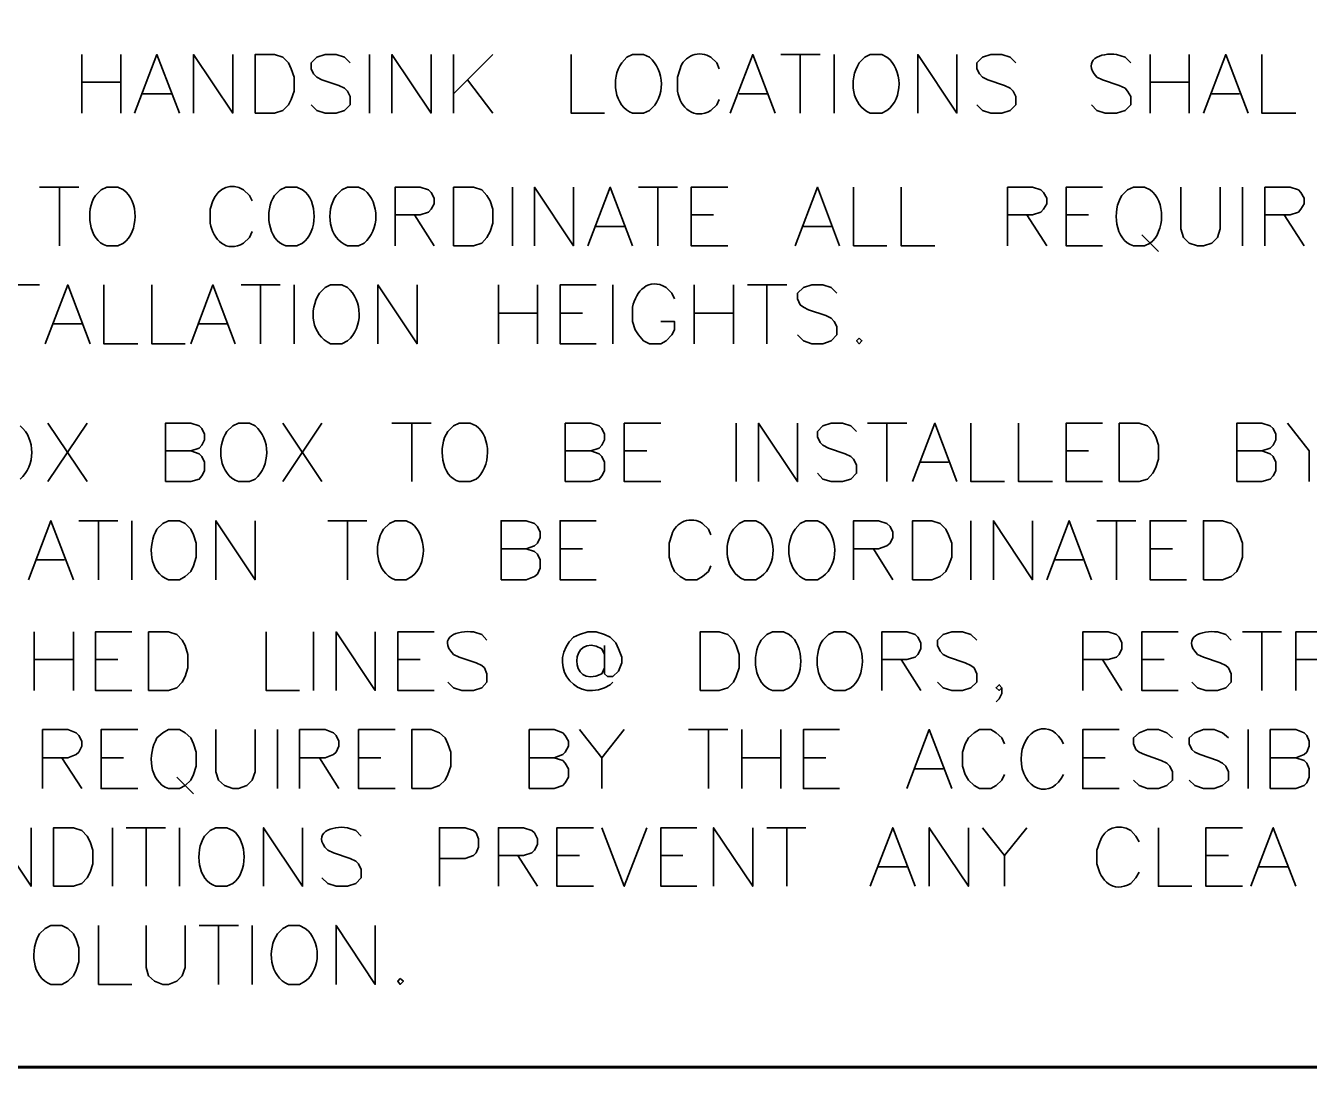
# Model space of a CAD drawing. Header units: inches. Extents: x 5 to 516, y -193 to 129.
# Drawn here: x 106.32 to 114.52, y 5.73 to 12.39 of the extents above; entities that cross this region are included whole.
import ezdxf

# ---------------------------------------------------------------- set-up
doc = ezdxf.new("R2010")
doc.units = ezdxf.units.IN
doc.header["$MEASUREMENT"] = 0
doc.layers.add('PDF_Geometry', color=7, linetype='Continuous')

msp = doc.modelspace()

# ---------------------------------------------------------------- linework, layer by layer
at = {"layer": 'PDF_Geometry', "lineweight": 60}
msp.add_lwpolyline([(136.7703009, 28.2343348), (9.7736273, 28.2343348), (9.7736273, 5.734333), (144.7703015, 5.734333)], dxfattribs=at)
at = {"layer": 'PDF_Geometry', "lineweight": 35}
for points in [[(106.6803055, 12.2010007), (106.6803055, 11.8276673)], [(106.9303055, 12.2010007), (106.9303055, 11.8276673)], [(107.0169721, 11.8276673), (107.1603054, 12.2010006), (107.3036388, 11.8276673)], [(107.393637, 11.8276673), (107.393637, 12.2010006), (107.643637, 11.8276673), (107.643637, 12.2010006)], [(108.3936371, 12.147667), (108.3569704, 12.1843336), (108.3036371, 12.2010003), (108.2336371, 12.2010003), (108.1803037, 12.1843336), (108.1436371, 12.147667), (108.1436371, 12.1110003), (108.1603037, 12.077667), (108.1803037, 12.057667), (108.2136371, 12.0410003), (108.3203038, 12.0043336), (108.3569704, 11.987667), (108.3769704, 11.967667), (108.3936371, 11.9343336), (108.3936371, 11.8810003), (108.3569704, 11.8443336), (108.3036371, 11.8276669), (108.2336371, 11.8276669), (108.1803037, 11.8443336), (108.1436371, 11.8810003)], [(108.5169722, 12.2010007), (108.5169722, 11.8276673)], [(108.6603065, 11.8276673), (108.6603065, 12.2010006), (108.9103065, 11.8276673), (108.9103065, 12.2010006)], [(109.0536374, 12.2010007), (109.0536374, 11.8276673)], [(109.3036374, 12.2010007), (109.0536374, 11.9510007)], [(109.8036375, 12.2010007), (109.8036375, 11.8276673), (110.0169708, 11.8276673)], [(110.3036385, 12.184334), (110.2669718, 12.2010007), (110.1969718, 12.2010007), (110.1603051, 12.184334), (110.1269718, 12.1476673)], [(110.8203069, 11.8276673), (110.9636403, 12.2010006), (111.1069736, 11.8276673)], [(111.1436373, 12.2010007), (111.3936373, 12.2010007)], [(111.2669724, 12.2010007), (111.2669724, 11.8276673)], [(111.4836371, 12.2010007), (111.4836371, 11.8276673)], [(111.8203046, 12.184334), (111.7869712, 12.2010007), (111.7136379, 12.2010007), (111.6803046, 12.184334), (111.6436379, 12.1476673)], [(112.0169725, 11.8276673), (112.0169725, 12.2010006), (112.2669725, 11.8276673), (112.2669725, 12.2010006)], [(112.6436374, 12.147667), (112.6069708, 12.1843336), (112.5536374, 12.2010003), (112.4836374, 12.2010003), (112.4303041, 12.1843336), (112.3936374, 12.147667), (112.3936374, 12.1110003), (112.4103041, 12.077667), (112.4303041, 12.057667), (112.4636374, 12.0410003), (112.5703041, 12.0043336), (112.6069708, 11.987667), (112.6269708, 11.967667), (112.6436374, 11.9343336), (112.6436374, 11.8810003), (112.6069708, 11.8443336), (112.5536374, 11.8276669), (112.4836374, 11.8276669), (112.4303041, 11.8443336), (112.3936374, 11.8810003)], [(113.3769715, 12.147667), (113.3403048, 12.1843336), (113.2869715, 12.2010003)], [(113.5003066, 12.2010007), (113.5003066, 11.8276673)], [(113.7503066, 12.2010007), (113.7503066, 11.8276673)], [(113.8403064, 11.8276673), (113.9836397, 12.2010006), (114.1269731, 11.8276673)], [(114.2136381, 12.2010007), (114.2136381, 11.8276673), (114.4303048, 11.8276673)], [(113.1603048, 12.057667), (113.1969715, 12.0410003), (113.3036382, 12.0043336), (113.3403048, 11.987667), (113.3569715, 11.967667), (113.3769715, 11.9343336), (113.3769715, 11.8810003), (113.3403048, 11.8443336), (113.2869715, 11.8276669), (113.2136382, 11.8276669), (113.1603048, 11.8443336), (113.1269715, 11.8810003)], [(106.6803055, 12.0243336), (106.9303055, 12.0243336)], [(109.1436372, 12.0410004), (109.3036372, 11.8276671)], [(113.5003066, 12.0243336), (113.7503066, 12.0243336)], [(107.0703066, 11.9510007), (107.2503067, 11.9510007)], [(110.6969731, 11.8443334), (110.7336397, 11.8810001), (110.7503064, 11.9143334)], [(110.8769713, 11.9510007), (111.053638, 11.9510007)], [(113.8936375, 11.9510007), (114.0703042, 11.9510007)], [(110.1969718, 11.8276673), (110.2669718, 11.8276673), (110.3036385, 11.844334)], [(111.7136379, 11.8276673), (111.7869712, 11.8276673), (111.8203046, 11.844334)], [(106.4103063, 11.3543336), (106.6603063, 11.3543336)], [(106.5369712, 11.3543336), (106.5369712, 10.9810003)], [(106.9469725, 11.337667), (106.9103058, 11.3543336), (106.8403058, 11.3543336), (106.8036391, 11.337667), (106.7669725, 11.3010003)], [(107.7669721, 11.2676671), (107.7503055, 11.3010004), (107.7136388, 11.3376671)], [(108.0903035, 11.337667), (108.0536368, 11.3543336), (107.9836368, 11.3543336), (107.9469701, 11.337667), (107.9103035, 11.3010003)], [(108.4836378, 11.337667), (108.4469711, 11.3543336), (108.3769711, 11.3543336), (108.3403044, 11.337667), (108.3036378, 11.3010003)], [(108.6803057, 10.9810002), (108.6803057, 11.3543336), (108.8403057, 11.3543336), (108.893639, 11.3376669), (108.9103057, 11.3210002), (108.9303057, 11.2843336), (108.9303057, 11.2476669), (108.9103057, 11.2143336), (108.893639, 11.1943336), (108.8403057, 11.1776669), (108.6803057, 11.1776669)], [(109.4303057, 11.3543336), (109.4303057, 10.9810003)], [(109.5703068, 10.9810002), (109.5703068, 11.3543336), (109.8203069, 10.9810002), (109.8203069, 11.3543336)], [(109.9103066, 10.9810002), (110.0536399, 11.3543336), (110.1969733, 10.9810002)], [(110.233637, 11.3543336), (110.483637, 11.3543336)], [(110.3569721, 11.3543336), (110.3569721, 10.9810003)], [(110.8036403, 10.9810002), (110.5703069, 10.9810002), (110.5703069, 11.3543336), (110.8036403, 11.3543336)], [(111.2336371, 10.9810002), (111.3769704, 11.3543336), (111.5169704, 10.9810002)], [(111.6069722, 11.3543336), (111.6069722, 10.9810003), (111.8203055, 10.9810003)], [(111.9103068, 11.3543336), (111.9103068, 10.9810003), (112.1269734, 10.9810003)], [(112.5903063, 10.9810002), (112.5903063, 11.3543336), (112.7503063, 11.3543336), (112.8036396, 11.3376669), (112.8203063, 11.3210002), (112.8403063, 11.2843336), (112.8403063, 11.2476669), (112.8203063, 11.2143336), (112.8036396, 11.1943336), (112.7503063, 11.1776669), (112.5903063, 11.1776669)], [(113.1969714, 10.9810002), (112.963638, 10.9810002), (112.963638, 11.3543336), (113.1969714, 11.3543336)], [(113.5003042, 11.337667), (113.4636375, 11.3543336), (113.3936375, 11.3543336), (113.3569708, 11.337667), (113.3203042, 11.3010003)], [(113.6969721, 11.3543336), (113.6969721, 11.087667), (113.7136387, 11.0343336), (113.7503054, 10.997667), (113.8036387, 10.9810003), (113.8403054, 10.9810003), (113.8936388, 10.997667), (113.9303054, 11.0343336), (113.9469721, 11.087667), (113.9469721, 11.3543336)], [(114.0903064, 11.3543336), (114.0903064, 10.9810003)], [(114.2336373, 10.9810002), (114.2336373, 11.3543336), (114.3936373, 11.3543336), (114.4469706, 11.3376669), (114.4636373, 11.3210002), (114.4836373, 11.2843336), (114.4836373, 11.2476669), (114.4636373, 11.2143336), (114.4469706, 11.1943336), (114.3936373, 11.1776669), (114.2336373, 11.1776669)], [(107.5169721, 11.2676671), (107.5003055, 11.2143338), (107.5003055, 11.1243338)], [(108.8036374, 11.1776665), (108.9303041, 10.9809998)], [(110.5703069, 11.1776665), (110.7136403, 11.1776665)], [(112.713638, 11.1776665), (112.8403047, 10.9809998)], [(112.963638, 11.1776665), (113.1069713, 11.1776665)], [(114.3569724, 11.1776665), (114.4836391, 10.9809998)], [(107.7136388, 10.9976671), (107.7503055, 11.0343338), (107.7669721, 11.0710004)], [(109.9636378, 11.1043336), (110.1436378, 11.1043336)], [(111.2869716, 11.1043336), (111.4636383, 11.1043336)], [(106.8403058, 10.9810003), (106.9103058, 10.9810003), (106.9469725, 10.997667)], [(107.9836368, 10.9810003), (108.0536368, 10.9810003), (108.0903035, 10.997667)], [(108.3769711, 10.9810003), (108.4469711, 10.9810003), (108.4836378, 10.997667)], [(113.3936375, 10.9810003), (113.4636375, 10.9810003), (113.5003042, 10.997667)], [(113.4469721, 11.0509999), (113.5536387, 10.9443332)], [(106.1603063, 10.7310002), (106.4103063, 10.7310002)], [(106.4469715, 10.3543336), (106.5903048, 10.7310003), (106.7336382, 10.3543336)], [(106.8203066, 10.7310002), (106.8203066, 10.3543335), (107.0369733, 10.3543335)], [(107.126971, 10.7310002), (107.126971, 10.3543335), (107.3403044, 10.3543335)], [(107.376971, 10.3543336), (107.516971, 10.7310003), (107.6603044, 10.3543336)], [(107.6969716, 10.7310002), (107.9469716, 10.7310002)], [(107.8203067, 10.7310002), (107.8203067, 10.3543335)], [(108.0369713, 10.7310002), (108.0369713, 10.3543335)], [(108.3769722, 10.7143335), (108.3403055, 10.7310002), (108.2669722, 10.7310002), (108.2336388, 10.7143335), (108.1969722, 10.6776669)], [(108.5703068, 10.3543336), (108.5703068, 10.7310003), (108.8203068, 10.3543336), (108.8203068, 10.7310003)], [(109.340306, 10.7310002), (109.340306, 10.3543335)], [(109.590306, 10.7310002), (109.590306, 10.3543335)], [(109.9636369, 10.3543336), (109.7336369, 10.3543336), (109.7336369, 10.7310003), (109.9636369, 10.7310003)], [(110.0703069, 10.7310002), (110.0703069, 10.3543335)], [(110.4636378, 10.6410005), (110.4469711, 10.6776671), (110.4103045, 10.7143338)], [(110.5903061, 10.7310002), (110.5903061, 10.3543335)], [(110.8403061, 10.7310002), (110.8403061, 10.3543335)], [(110.9303059, 10.7310002), (111.1803059, 10.7310002)], [(111.0536376, 10.7310002), (111.0536376, 10.3543335)], [(111.5003065, 10.6776665), (111.4636398, 10.7143332), (111.4103064, 10.7309998), (111.3403064, 10.7309998), (111.2869731, 10.7143332), (111.2503064, 10.6776665), (111.2503064, 10.6409998), (111.2669731, 10.6043331), (111.2869731, 10.5876665), (111.3203064, 10.5709998), (111.4303064, 10.5343331), (111.4636398, 10.5176665), (111.4836398, 10.4976665), (111.5003065, 10.4643331), (111.5003065, 10.4109998), (111.4636398, 10.3743331), (111.4103064, 10.3543331), (111.3403064, 10.3543331), (111.2869731, 10.3743331), (111.2503064, 10.4109998)], [(110.1969711, 10.5876671), (110.1969711, 10.4976671), (110.2136378, 10.4443338), (110.2336378, 10.4110004), (110.2669711, 10.3743338), (110.3036378, 10.3543338), (110.3769711, 10.3543338), (110.4103045, 10.3743338), (110.4469711, 10.4110004), (110.4636378, 10.4443338), (110.4636378, 10.4976671), (110.3769711, 10.4976671)], [(109.340306, 10.5509999), (109.590306, 10.5509999)], [(109.7336369, 10.5509999), (109.8769703, 10.5509999)], [(110.5903061, 10.5509999), (110.8403061, 10.5509999)], [(106.5003061, 10.4810002), (106.6803061, 10.4810002)], [(107.4303056, 10.4810002), (107.6069723, 10.4810002)], [(108.2669722, 10.3543335), (108.3403055, 10.3543335), (108.3769722, 10.3743335)], [(106.4636375, 9.8476671), (106.7136375, 9.4743338)], [(106.7136375, 9.8476671), (106.4636375, 9.4743338)], [(107.2136375, 9.4743337), (107.2136375, 9.8476671), (107.3769709, 9.8476671), (107.4303042, 9.8310004), (107.4469709, 9.8143337), (107.4636376, 9.7776671), (107.4636376, 9.7410004), (107.4469709, 9.7076671), (107.4303042, 9.687667), (107.3769709, 9.6710004), (107.2136375, 9.6710004)], [(107.7869723, 9.8310005), (107.7503056, 9.8476671), (107.6803056, 9.8476671), (107.6436389, 9.8310005), (107.6069723, 9.7943338)], [(107.9636376, 9.8476671), (108.2136376, 9.4743338)], [(108.2136376, 9.8476671), (107.9636376, 9.4743338)], [(108.6603065, 9.8476671), (108.9103065, 9.8476671)], [(108.7869714, 9.8476671), (108.7869714, 9.4743338)], [(109.1969727, 9.8310005), (109.160306, 9.8476671), (109.090306, 9.8476671), (109.0536393, 9.8310005), (109.0169726, 9.7943338)], [(109.7669723, 9.4743337), (109.7669723, 9.8476671), (109.9303056, 9.8476671), (109.983639, 9.8310004), (110.0003057, 9.8143337), (110.0169723, 9.7776671), (110.0169723, 9.7410004), (110.0003057, 9.7076671), (109.983639, 9.687667), (109.9303056, 9.6710004), (109.7669723, 9.6710004)], [(110.3769706, 9.4743337), (110.1436372, 9.4743337), (110.1436372, 9.8476671), (110.3769706, 9.8476671)], [(110.8569721, 9.8476671), (110.8569721, 9.4743338)], [(111.0003064, 9.4743337), (111.0003064, 9.8476671), (111.2503064, 9.4743337), (111.2503064, 9.8476671)], [(111.6269714, 9.7943334), (111.5903047, 9.8310001), (111.5369714, 9.8476668), (111.463638, 9.8476668), (111.4103047, 9.8310001), (111.3769713, 9.7943334), (111.3769713, 9.7610001), (111.393638, 9.7243334), (111.4103047, 9.7076667), (111.4469714, 9.6876667), (111.553638, 9.6510001), (111.5903047, 9.6343334), (111.6069714, 9.6176667), (111.6269714, 9.5810001), (111.6269714, 9.5276667), (111.5903047, 9.4910001), (111.5369714, 9.4743334), (111.463638, 9.4743334), (111.4103047, 9.4910001), (111.3769713, 9.5276667)], [(111.6969719, 9.8476671), (111.9469719, 9.8476671)], [(111.820307, 9.8476671), (111.820307, 9.4743338)], [(111.9836371, 9.4743337), (112.1269705, 9.8476671), (112.2669705, 9.4743337)], [(112.3569722, 9.8476671), (112.3569722, 9.4743338), (112.5703056, 9.4743338)], [(112.6603068, 9.8476671), (112.6603068, 9.4743338), (112.8769735, 9.4743338)], [(113.1969714, 9.4743337), (112.963638, 9.4743337), (112.963638, 9.8476671), (113.1969714, 9.8476671)], [(114.0536378, 9.4743337), (114.0536378, 9.8476671), (114.2136378, 9.8476671), (114.2669712, 9.8310004), (114.2869712, 9.8143337), (114.3036378, 9.7776671), (114.3036378, 9.7410004), (114.2869712, 9.7076671), (114.2669712, 9.687667), (114.2136378, 9.6710004), (114.0536378, 9.6710004)], [(114.3769716, 9.8476671), (114.5169716, 9.6710004), (114.5169716, 9.4743338)], [(107.376971, 9.671), (107.4303044, 9.651), (107.446971, 9.6343333), (107.4636377, 9.5976667), (107.4636377, 9.5443333), (107.446971, 9.511), (107.4303044, 9.491), (107.376971, 9.4743333), (107.2136377, 9.4743333)], [(109.9303058, 9.671), (109.9836391, 9.651), (110.0003058, 9.6343333), (110.0169725, 9.5976667), (110.0169725, 9.5443333), (110.0003058, 9.511), (109.9836391, 9.491), (109.9303058, 9.4743333), (109.7669724, 9.4743333)], [(110.1436372, 9.671), (110.2869706, 9.671)], [(112.963638, 9.671), (113.1069713, 9.671)], [(114.2136381, 9.671), (114.2669714, 9.651), (114.2869714, 9.6343333), (114.3036381, 9.5976667), (114.3036381, 9.5443333), (114.2869714, 9.511), (114.2669714, 9.491), (114.2136381, 9.4743333), (114.0536381, 9.4743333)], [(112.0369717, 9.5976671), (112.2136383, 9.5976671)], [(107.6803056, 9.4743338), (107.7503056, 9.4743338), (107.7869723, 9.4910004)], [(109.090306, 9.4743338), (109.160306, 9.4743338), (109.1969727, 9.4910004)], [(106.3403058, 8.8476671), (106.4836391, 9.2243337), (106.6269725, 8.8476671)], [(106.6603063, 9.2243337), (106.9103064, 9.2243337)], [(106.7869712, 9.2243337), (106.7869712, 8.847667)], [(107.0003061, 9.2243337), (107.0003061, 8.847667)], [(107.2336367, 8.847667), (107.3036367, 8.847667), (107.3403034, 8.867667), (107.3769701, 8.9010003), (107.3936367, 8.937667), (107.4103034, 8.9910003), (107.4103034, 9.0810003), (107.3936367, 9.1343337), (107.3769701, 9.1710003), (107.3403034, 9.207667), (107.3036367, 9.2243337), (107.2336367, 9.2243337), (107.1969701, 9.207667), (107.1603034, 9.1710003)], [(107.5369713, 8.8476671), (107.5369713, 9.2243337), (107.7869713, 8.8476671), (107.7869713, 9.2243337)], [(108.2503062, 9.2243337), (108.5003062, 9.2243337)], [(108.3769711, 9.2243337), (108.3769711, 8.847667)], [(108.7869724, 9.207667), (108.7503057, 9.2243337), (108.6803057, 9.2243337), (108.643639, 9.207667), (108.6069723, 9.1710003)], [(109.356972, 8.8476671), (109.356972, 9.2243337), (109.516972, 9.2243337), (109.5703053, 9.2076671), (109.5903053, 9.1876671), (109.606972, 9.1510004), (109.606972, 9.1176671), (109.5903053, 9.0810004), (109.5703053, 9.0643337), (109.516972, 9.0443337), (109.356972, 9.0443337)], [(109.9636369, 8.8476671), (109.7336369, 8.8476671), (109.7336369, 9.2243337), (109.9636369, 9.2243337)], [(111.0169734, 9.207667), (110.98364, 9.2243337), (110.9103067, 9.2243337), (110.8769733, 9.207667), (110.8403067, 9.1710003)], [(111.4103043, 9.207667), (111.3769709, 9.2243337), (111.3036376, 9.2243337), (111.2669709, 9.207667), (111.2336376, 9.1710003)], [(111.6069722, 8.8476671), (111.6069722, 9.2243337), (111.7669722, 9.2243337), (111.8203055, 9.2076671), (111.8403055, 9.1876671), (111.8569722, 9.1510004), (111.8569722, 9.1176671), (111.8403055, 9.0810004), (111.8203055, 9.0643337), (111.7669722, 9.0443337), (111.6069722, 9.0443337)], [(112.3569722, 9.2243337), (112.3569722, 8.847667)], [(112.5003065, 8.8476671), (112.5003065, 9.2243337), (112.7503066, 8.8476671), (112.7503066, 9.2243337)], [(112.8403063, 8.8476671), (112.9836396, 9.2243337), (113.126973, 8.8476671)], [(113.1603069, 9.2243337), (113.4103069, 9.2243337)], [(113.2869718, 9.2243337), (113.2869718, 8.847667)], [(113.73364, 8.8476671), (113.5003066, 8.8476671), (113.5003066, 9.2243337), (113.73364, 9.2243337)], [(109.5169723, 9.0443334), (109.5703056, 9.0276667), (109.5903056, 9.011), (109.6069723, 8.9743334), (109.6069723, 8.921), (109.5903056, 8.8843333), (109.5703056, 8.8676667), (109.5169723, 8.8476667), (109.3569723, 8.8476667)], [(109.7336369, 9.0443334), (109.8769703, 9.0443334)], [(111.7336371, 9.0443334), (111.8569704, 8.8476667)], [(113.5003066, 9.0443334), (113.64364, 9.0443334)], [(106.3936369, 8.9743337), (106.5703036, 8.9743337)], [(112.8936375, 8.9743337), (113.0703041, 8.9743337)], [(108.6803057, 8.847667), (108.7503057, 8.847667), (108.7869724, 8.867667)], [(110.9103067, 8.847667), (110.98364, 8.847667), (111.0169734, 8.867667)], [(111.3036376, 8.847667), (111.3769709, 8.847667), (111.4103043, 8.867667)], [(106.3769709, 8.5143337), (106.3769709, 8.1410003)], [(106.626971, 8.5143337), (106.626971, 8.1410003)], [(107.0003054, 8.1410003), (106.7669721, 8.1410003), (106.7669721, 8.5143336), (107.0003054, 8.5143336)], [(107.8569719, 8.5143337), (107.8569719, 8.1410003), (108.0703052, 8.1410003)], [(108.1603065, 8.5143337), (108.1603065, 8.1410003)], [(108.3036374, 8.1410003), (108.3036374, 8.5143336), (108.5536374, 8.1410003), (108.5536374, 8.5143336)], [(108.930305, 8.1410003), (108.6969717, 8.1410003), (108.6969717, 8.5143336), (108.930305, 8.5143336)], [(109.2669723, 8.461), (109.2336389, 8.4976666), (109.1803056, 8.5143333)], [(110.0169723, 8.4276663), (110.0169723, 8.2476663), (110.0369723, 8.2309996), (110.0703057, 8.2309996), (110.1069723, 8.264333), (110.1269723, 8.3176663), (110.1269723, 8.354333), (110.1069723, 8.4076663), (110.0903057, 8.444333), (110.053639, 8.4809996), (110.0169723, 8.4976663), (109.963639, 8.514333), (109.9103056, 8.514333), (109.8569723, 8.4976663), (109.8203056, 8.4809996)], [(111.1969728, 8.497667), (111.1603062, 8.5143337), (111.0903061, 8.5143337), (111.0536395, 8.497667), (111.0169728, 8.4610004)], [(111.5903037, 8.497667), (111.5536371, 8.5143337), (111.4836371, 8.5143337), (111.4469704, 8.497667), (111.4103037, 8.4610004)], [(111.7869716, 8.1410003), (111.7869716, 8.5143336), (111.9469717, 8.5143336), (112.000305, 8.497667), (112.0169717, 8.4810003), (112.0369717, 8.4443336), (112.0369717, 8.4076669), (112.0169717, 8.3710003), (112.000305, 8.3543336), (111.9469717, 8.3376669), (111.7869716, 8.3376669)], [(112.3936374, 8.461), (112.3569707, 8.4976666), (112.3036374, 8.5143333), (112.2336374, 8.5143333), (112.1803041, 8.4976666), (112.1436374, 8.461), (112.1436374, 8.4276666), (112.1603041, 8.391), (112.1803041, 8.371), (112.2136374, 8.3543333), (112.3203041, 8.3176666), (112.3569707, 8.301), (112.3769707, 8.2843333), (112.3936374, 8.2476666), (112.3936374, 8.1943333), (112.3569707, 8.1576666), (112.3036374, 8.141), (112.2336374, 8.141), (112.1803041, 8.1576666), (112.1436374, 8.1943333)], [(113.0703071, 8.1410003), (113.0703071, 8.5143336), (113.2336405, 8.5143336), (113.2869738, 8.497667), (113.3036405, 8.4810003), (113.3203071, 8.4443336), (113.3203071, 8.4076669), (113.3036405, 8.3710003), (113.2869738, 8.3543336), (113.2336405, 8.3376669), (113.0703071, 8.3376669)], [(113.6803054, 8.1410003), (113.4469721, 8.1410003), (113.4469721, 8.5143336), (113.6803054, 8.5143336)], [(114.0169726, 8.461), (113.9836393, 8.4976666), (113.930306, 8.5143333)], [(114.0903064, 8.5143337), (114.3403064, 8.5143337)], [(114.2136381, 8.5143337), (114.2136381, 8.1410003)], [(114.4303061, 8.1410003), (114.4303061, 8.5143336), (114.5903062, 8.5143336), (114.6436395, 8.497667), (114.6603062, 8.4810003), (114.6803062, 8.4443336), (114.6803062, 8.4076669), (114.6603062, 8.3710003), (114.6436395, 8.3543336), (114.5903062, 8.3376669), (114.4303061, 8.3376669)], [(109.0536389, 8.371), (109.0903056, 8.3543333), (109.1969723, 8.3176666), (109.2336389, 8.301), (109.2503056, 8.2843333), (109.2669723, 8.2476666), (109.2669723, 8.1943333), (109.2336389, 8.1576666), (109.1803056, 8.141), (109.1069722, 8.141), (109.0536389, 8.1576666), (109.0169722, 8.1943333)], [(110.0169723, 8.3710002), (110.0003057, 8.4076669)], [(113.8036393, 8.371), (113.840306, 8.3543333), (113.9469726, 8.3176666), (113.9836393, 8.301), (114.000306, 8.2843333), (114.0169726, 8.2476666), (114.0169726, 8.1943333), (113.9836393, 8.1576666), (113.930306, 8.141), (113.8569726, 8.141), (113.8036393, 8.1576666), (113.7669726, 8.1943333)], [(106.3769709, 8.3376666), (106.626971, 8.3376666)], [(106.7669721, 8.3376666), (106.9103054, 8.3376666)], [(108.6969717, 8.3376666), (108.840305, 8.3376666)], [(110.0003057, 8.2476669), (110.0169723, 8.2843336)], [(111.9103068, 8.3376666), (112.0369734, 8.1409999)], [(113.196972, 8.3376666), (113.3203054, 8.1409999)], [(113.4469721, 8.3376666), (113.5903054, 8.3376666)], [(110.0169723, 8.1576663), (110.053639, 8.1776663), (110.0703057, 8.194333)], [(111.0903061, 8.1410003), (111.1603062, 8.1410003), (111.1969728, 8.157667)], [(111.4836371, 8.1410003), (111.5536371, 8.1410003), (111.5903037, 8.157667)], [(112.5536377, 8.1576662), (112.536971, 8.1409996), (112.516971, 8.1576662), (112.536971, 8.1776663), (112.5536377, 8.1576662), (112.5536377, 8.1209996), (112.536971, 8.0876662), (112.516971, 8.0676662)], [(106.4303055, 7.5143336), (106.4303055, 7.8910003), (106.5903055, 7.8910003), (106.6436389, 7.8710003), (106.6603055, 7.8543336), (106.6803055, 7.817667), (106.6803055, 7.7843336), (106.6603055, 7.747667), (106.6436389, 7.7310003), (106.5903055, 7.7110003), (106.4303055, 7.7110003)], [(107.0369706, 7.5143336), (106.8036372, 7.5143336), (106.8036372, 7.8910003), (107.0369706, 7.8910003)], [(107.2336367, 7.5143335), (107.3036367, 7.5143335), (107.3403034, 7.5343335), (107.3769701, 7.5676669), (107.3936367, 7.6043335), (107.4103034, 7.6576669), (107.4103034, 7.7476669), (107.3936367, 7.8010002), (107.3769701, 7.8376669), (107.3403034, 7.8710002), (107.3036367, 7.8910002), (107.2336367, 7.8910002), (107.1969701, 7.8710002), (107.1603034, 7.8376669)], [(107.5369713, 7.8910002), (107.5369713, 7.6210002), (107.553638, 7.5676669), (107.5903046, 7.5343335), (107.643638, 7.5143335), (107.6803047, 7.5143335), (107.733638, 7.5343335), (107.7669713, 7.5676669), (107.7869713, 7.6210002), (107.7869713, 7.8910002)], [(107.9303056, 7.8910002), (107.9303056, 7.5143335)], [(108.0703067, 7.5143336), (108.0703067, 7.8910003), (108.2336401, 7.8910003), (108.2869734, 7.8710003), (108.3036401, 7.8543336), (108.3203067, 7.817667), (108.3203067, 7.7843336), (108.3036401, 7.747667), (108.2869734, 7.7310003), (108.2336401, 7.7110003), (108.0703067, 7.7110003)], [(108.680305, 7.5143336), (108.4469717, 7.5143336), (108.4469717, 7.8910003), (108.680305, 7.8910003)], [(109.5369715, 7.5143336), (109.5369715, 7.8910003), (109.6969715, 7.8910003), (109.7503048, 7.8710003), (109.7669715, 7.8543336), (109.7869715, 7.817667), (109.7869715, 7.7843336), (109.7669715, 7.747667), (109.7503048, 7.7310003), (109.6969715, 7.7110003), (109.5369715, 7.7110003)], [(109.856972, 7.8910002), (110.0003054, 7.7110002), (110.0003054, 7.5143335)], [(110.1436372, 7.8910002), (110.0003039, 7.7110002)], [(110.5536375, 7.8910002), (110.8036376, 7.8910002)], [(110.6803058, 7.8910002), (110.6803058, 7.5143335)], [(110.8936373, 7.8910002), (110.8936373, 7.5143335)], [(111.1436373, 7.8910002), (111.1436373, 7.5143335)], [(111.5169716, 7.5143336), (111.2869716, 7.5143336), (111.2869716, 7.8910003), (111.5169716, 7.8910003)], [(111.9469719, 7.5143336), (112.0903053, 7.8910003), (112.2336386, 7.5143336)], [(112.5703071, 7.8009997), (112.5536404, 7.8376663), (112.5169737, 7.8709997), (112.4836404, 7.8909997), (112.4103071, 7.8909997), (112.3769737, 7.8709997), (112.3403071, 7.8376663), (112.3203071, 7.8009997), (112.3036404, 7.7476663), (112.3036404, 7.6576663), (112.3203071, 7.604333), (112.3403071, 7.5676663), (112.3769737, 7.534333), (112.4103071, 7.514333), (112.4836404, 7.514333), (112.5169737, 7.534333), (112.5536404, 7.5676663), (112.5703071, 7.604333)], [(113.3036405, 7.5143336), (113.0703071, 7.5143336), (113.0703071, 7.8910003), (113.3036405, 7.8910003)], [(113.6436375, 7.8376665), (113.6069708, 7.8709999), (113.5536375, 7.8909999), (113.4836375, 7.8909999), (113.4303042, 7.8709999), (113.3936375, 7.8376665), (113.3936375, 7.8009999), (113.4103042, 7.7643332), (113.4303042, 7.7476665), (113.4636375, 7.7309999), (113.5703042, 7.6943332), (113.6069708, 7.6776665), (113.6269708, 7.6576665), (113.6436375, 7.6209998), (113.6436375, 7.5676665), (113.6069708, 7.5343332), (113.5536375, 7.5143332), (113.4836375, 7.5143332), (113.4303042, 7.5343332), (113.3936375, 7.5676665)], [(114.0003067, 7.8376665), (113.96364, 7.8709999), (113.9103066, 7.8909999), (113.8403066, 7.8909999), (113.7869733, 7.8709999), (113.7503066, 7.8376665), (113.7503066, 7.8009999), (113.7669733, 7.7643332), (113.7869733, 7.7476665), (113.8203066, 7.7309999), (113.9303066, 7.6943332), (113.96364, 7.6776665), (113.98364, 7.6576665), (114.0003067, 7.6209998), (114.0003067, 7.5676665), (113.96364, 7.5343332), (113.9103066, 7.5143332), (113.8403066, 7.5143332), (113.7869733, 7.5343332), (113.7503066, 7.5676665)], [(114.1269716, 7.8910002), (114.1269716, 7.5143335)], [(114.2669727, 7.5143336), (114.2669727, 7.8910003), (114.430306, 7.8910003), (114.4836393, 7.8710003), (114.500306, 7.8543336), (114.5169727, 7.817667), (114.5169727, 7.7843336), (114.500306, 7.747667), (114.4836393, 7.7310003), (114.430306, 7.7110003), (114.2669727, 7.7110003)], [(106.5536372, 7.7109999), (106.6803039, 7.5143332)], [(106.8036372, 7.7109999), (106.9469706, 7.7109999)], [(108.1969716, 7.7109999), (108.320305, 7.5143332)], [(108.4469717, 7.7109999), (108.590305, 7.7109999)], [(109.6969718, 7.7109999), (109.7503051, 7.6943333), (109.7669718, 7.6776666), (109.7869718, 7.6409999), (109.7869718, 7.5876666), (109.7669718, 7.5509999), (109.7503051, 7.5343332), (109.6969718, 7.5143332), (109.5369717, 7.5143332)], [(110.8936373, 7.7109999), (111.1436373, 7.7109999)], [(111.2869716, 7.7109999), (111.430305, 7.7109999)], [(113.0703071, 7.7109999), (113.2136405, 7.7109999)], [(114.4303061, 7.7109999), (114.4836395, 7.6943333), (114.5003061, 7.6776666), (114.5169728, 7.6409999), (114.5169728, 7.5876666), (114.5003061, 7.5509999), (114.4836395, 7.5343332), (114.4303061, 7.5143332), (114.2669728, 7.5143332)], [(112.0003065, 7.6410002), (112.1803065, 7.6410002)], [(107.2869713, 7.5876665), (107.393638, 7.4809998)], [(106.1069717, 6.8910002), (106.1069717, 7.2643335), (106.3569718, 6.8910002), (106.3569718, 7.2643335)], [(106.876971, 7.2643336), (106.876971, 6.8910002)], [(106.9636375, 7.2643336), (107.2136375, 7.2643336)], [(107.0903058, 7.2643336), (107.0903058, 6.8910002)], [(107.3036373, 7.2643336), (107.3036373, 6.8910002)], [(107.643638, 7.2476669), (107.6069713, 7.2643336), (107.5369713, 7.2643336), (107.5003046, 7.2476669), (107.463638, 7.2110003)], [(107.8403059, 6.8910002), (107.8403059, 7.2643335), (108.0903059, 6.8910002), (108.0903059, 7.2643335)], [(108.4636376, 7.2109999), (108.4303043, 7.2476665), (108.376971, 7.2643332)], [(108.9636377, 6.8910002), (108.9636377, 7.2643335), (109.126971, 7.2643335), (109.1803044, 7.2476669), (109.196971, 7.2310002), (109.2136377, 7.1943335), (109.2136377, 7.1410002), (109.196971, 7.1043335), (109.1803044, 7.0876668), (109.126971, 7.0676668), (108.9636377, 7.0676668)], [(109.340306, 6.8910002), (109.340306, 7.2643335), (109.500306, 7.2643335), (109.5536394, 7.2476669), (109.570306, 7.2310002), (109.590306, 7.1943335), (109.590306, 7.1576668), (109.570306, 7.1210002), (109.5536394, 7.1043335), (109.500306, 7.0876668), (109.340306, 7.0876668)], [(109.9469711, 6.8910002), (109.7136377, 6.8910002), (109.7136377, 7.2643335), (109.9469711, 7.2643335)], [(110.0003063, 7.2643336), (110.1436397, 6.8910002), (110.286973, 7.2643336)], [(110.6069713, 6.8910002), (110.3769713, 6.8910002), (110.3769713, 7.2643335), (110.6069713, 7.2643335)], [(110.7136378, 6.8910002), (110.7136378, 7.2643335), (110.9636378, 6.8910002), (110.9636378, 7.2643335)], [(111.0536376, 7.2643336), (111.3036376, 7.2643336)], [(111.1803059, 7.2643336), (111.1803059, 6.8910002)], [(111.7136379, 6.8910002), (111.8569712, 7.2643335), (112.0003046, 6.8910002)], [(112.0903062, 6.8910002), (112.0903062, 7.2643335), (112.3403062, 6.8910002), (112.3403062, 7.2643335)], [(112.430306, 7.2643336), (112.570306, 7.0876669), (112.570306, 6.8910002)], [(112.713638, 7.2643336), (112.5703046, 7.0876669)], [(113.4303061, 7.174333), (113.4103061, 7.2109997), (113.3769727, 7.2476663)], [(113.5536378, 7.2643336), (113.5536378, 6.8910002), (113.7669711, 6.8910002)], [(114.0903057, 6.8910002), (113.8569724, 6.8910002), (113.8569724, 7.2643335), (114.0903057, 7.2643335)], [(114.1436376, 6.8910002), (114.2869709, 7.2643335), (114.4303042, 6.8910002)], [(113.180306, 7.174333), (113.160306, 7.1209997), (113.160306, 7.034333)], [(108.2503043, 7.1209999), (108.286971, 7.1043332), (108.3936376, 7.0676665), (108.4303043, 7.0509999), (108.446971, 7.0343332), (108.4636376, 6.9976665), (108.4636376, 6.9443332), (108.4303043, 6.9076665), (108.376971, 6.8909999), (108.3036376, 6.8909999), (108.2503043, 6.9076665), (108.2136376, 6.9443332)], [(109.4636377, 7.0876665), (109.5903044, 6.8909998)], [(109.7136377, 7.0876665), (109.8569711, 7.0876665)], [(110.3769713, 7.0876665), (110.5169713, 7.0876665)], [(113.8569724, 7.0876665), (114.0003057, 7.0876665)], [(111.7669725, 7.0143336), (111.9469725, 7.0143336)], [(113.3769727, 6.9076663), (113.4103061, 6.944333), (113.4303061, 6.9809997)], [(114.1969721, 7.0143336), (114.3769721, 7.0143336)], [(107.5369713, 6.8910002), (107.6069713, 6.8910002), (107.643638, 6.9076669)], [(106.4836367, 6.2643334), (106.5536367, 6.2643334), (106.5903033, 6.2843334), (106.62697, 6.3176668), (106.6436367, 6.3543334), (106.6603034, 6.4076668), (106.6603034, 6.4976668), (106.6436367, 6.5510001), (106.62697, 6.5876668), (106.5903033, 6.6210001), (106.5536367, 6.6410001), (106.4836367, 6.6410001), (106.44697, 6.6210001), (106.4103033, 6.5876668)], [(106.7869712, 6.6410001), (106.7869712, 6.2643334), (107.0003046, 6.2643334)], [(107.0903058, 6.6410001), (107.0903058, 6.3710001), (107.1069725, 6.3176668), (107.1436392, 6.2843334), (107.1969725, 6.2643334), (107.2336392, 6.2643334), (107.2869725, 6.2843334), (107.3203058, 6.3176668), (107.3403058, 6.3710001), (107.3403058, 6.6410001)], [(107.4303056, 6.6410001), (107.6803056, 6.6410001)], [(107.5536373, 6.6410001), (107.5536373, 6.2643334)], [(107.7669721, 6.6410001), (107.7669721, 6.2643334)], [(108.1069728, 6.6210001), (108.0703062, 6.6410001), (108.0003062, 6.6410001), (107.9636395, 6.6210001), (107.9303062, 6.5876668)], [(108.3036374, 6.2643335), (108.3036374, 6.6410002), (108.5536374, 6.2643335), (108.5536374, 6.6410002)], [(108.0003062, 6.2643334), (108.0703062, 6.2643334), (108.1069728, 6.2843334)]]:
    msp.add_lwpolyline(points, dxfattribs=at)
for points in [[(107.7869713, 11.8276673), (107.7869713, 12.2010006), (107.9103047, 12.2010006), (107.963638, 12.1843339), (108.0003047, 12.1476673), (108.0169713, 12.1110006), (108.0369713, 12.0576673), (108.0369713, 11.9676673), (108.0169713, 11.9143339), (108.0003047, 11.8810006), (107.963638, 11.8443339), (107.9103047, 11.8276673)], [(109.0536374, 10.9810002), (109.0536374, 11.3543336), (109.1803041, 11.3543336), (109.2336374, 11.3376669), (109.2669708, 11.3010002), (109.2869708, 11.2676669), (109.3036374, 11.2143336), (109.3036374, 11.1243336), (109.2869708, 11.0710002), (109.2669708, 11.0343336), (109.2336374, 10.9976669), (109.1803041, 10.9810002)], [(111.6436374, 10.3910004), (111.6269707, 10.3743338), (111.6436374, 10.3543338), (111.660304, 10.3743338)], [(113.3036378, 9.4743337), (113.3036378, 9.8476671), (113.4303044, 9.8476671), (113.4836378, 9.8310004), (113.5169711, 9.7943337), (113.5369711, 9.7610004), (113.5536378, 9.7076671), (113.5536378, 9.617667), (113.5369711, 9.5643337), (113.5169711, 9.527667), (113.4836378, 9.4910004), (113.4303044, 9.4743337)], [(111.9836371, 8.8476671), (111.9836371, 9.2243337), (112.1069705, 9.2243337), (112.1603038, 9.2076671), (112.1969705, 9.1710004), (112.2136371, 9.1343337), (112.2336371, 9.0810004), (112.2336371, 8.9910004), (112.2136371, 8.9376671), (112.1969705, 8.9010004), (112.1603038, 8.8676671), (112.1069705, 8.8476671)], [(113.8403064, 8.8476671), (113.8403064, 9.2243337), (113.9636397, 9.2243337), (114.016973, 9.2076671), (114.0536397, 9.1710004), (114.0703064, 9.1343337), (114.0903064, 9.0810004), (114.0903064, 8.9910004), (114.0703064, 8.9376671), (114.0536397, 8.9010004), (114.016973, 8.8676671), (113.9636397, 8.8476671)], [(107.1069718, 8.1410003), (107.1069718, 8.5143336), (107.2336385, 8.5143336), (107.2869718, 8.497667), (107.3203052, 8.4610003), (107.3403052, 8.4276669), (107.3569718, 8.3710003), (107.3569718, 8.2843336), (107.3403052, 8.2310003), (107.3203052, 8.1943336), (107.2869718, 8.1576669), (107.2336385, 8.1410003)], [(110.6269713, 8.1410003), (110.6269713, 8.5143336), (110.7503046, 8.5143336), (110.803638, 8.497667), (110.8403046, 8.4610003), (110.8569713, 8.4276669), (110.8769713, 8.3710003), (110.8769713, 8.2843336), (110.8569713, 8.2310003), (110.8403046, 8.1943336), (110.803638, 8.1576669), (110.7503046, 8.1410003)], [(108.7869714, 7.5143336), (108.7869714, 7.8910003), (108.9103048, 7.8910003), (108.9636381, 7.8710003), (109.0003048, 7.837667), (109.0169714, 7.8010003), (109.0369714, 7.747667), (109.0369714, 7.657667), (109.0169714, 7.6043336), (109.0003048, 7.5676669), (108.9636381, 7.5343336), (108.9103048, 7.5143336)], [(106.5003061, 6.8910002), (106.5003061, 7.2643335), (106.6269727, 7.2643335), (106.6803061, 7.2476669), (106.7136394, 7.2110002), (106.7336394, 7.1743335), (106.7503061, 7.1210002), (106.7503061, 7.0343335), (106.7336394, 6.9810002), (106.7136394, 6.9443335), (106.6803061, 6.9076668), (106.6269727, 6.8910002)], [(108.7136377, 6.3009995), (108.696971, 6.2843329), (108.7136377, 6.2643329), (108.7336377, 6.2843329)]]:
    msp.add_lwpolyline(points, close=True, dxfattribs=at)
for points in [[(110.7503064, 12.1110001), (110.7336397, 12.1476668), (110.6969731, 12.1843334, 0.50829303), (110.5003064, 12.1110001), (110.4836397, 12.0576668), (110.4836397, 11.9676668)], [(110.6969718, 9.1343331), (110.6803052, 9.1709998), (110.6436385, 9.2076664, 0.508362924), (110.4469718, 9.1343331), (110.4303051, 9.0809998), (110.4303051, 8.9909998), (110.4469718, 8.9376664), (110.4636385, 8.9009997), (110.5003052, 8.8676664), (110.5369718, 8.8476664), (110.6069718, 8.8476664), (110.6436385, 8.8676664), (110.6803052, 8.9009997), (110.6969718, 8.9376664)]]:
    msp.add_lwpolyline(points, format="xyb", dxfattribs=at)
msp.add_ellipse((112.8217529, 7.7028803), major_axis=(-0.0004267, 0.193687), ratio=0.750399506, start_param=5.241955697, end_param=10.460135843, dxfattribs=at)
for points in [[(113.2869715, 12.2010003), (113.1862493, 12.2172225), (113.0608048, 12.166667), (113.1603048, 12.057667)], [(110.1269718, 12.1476673), (110.0561384, 12.0517785), (110.0791385, 11.8651118), (110.1969718, 11.8276673)], [(110.3036385, 11.844334), (110.408194, 11.9271118), (110.403694, 12.1026673), (110.3036385, 12.184334)], [(111.6436379, 12.1476673), (111.5735823, 12.0387229), (111.5966934, 11.874834), (111.7136379, 11.8276673)], [(111.8203046, 11.844334), (111.9254157, 11.9196673), (111.921249, 12.1100007), (111.8203046, 12.184334)], [(110.4836397, 11.9676668), (110.5017508, 11.8590001), (110.5905286, 11.7831112), (110.6969731, 11.8443334)], [(106.9469725, 10.997667), (107.0434169, 11.0681114), (107.0461392, 11.2675559), (106.9469725, 11.337667)], [(107.7136388, 11.3376671), (107.6340277, 11.3888893), (107.5534166, 11.3489449), (107.5169721, 11.2676671)], [(108.0903035, 10.997667), (108.1867479, 11.0681114), (108.1894701, 11.2675003), (108.0903035, 11.337667)], [(108.4836378, 10.997667), (108.5805822, 11.0817781), (108.5844156, 11.2530003), (108.4836378, 11.337667)], [(113.5003042, 10.997667), (113.5967486, 11.0681114), (113.5994708, 11.2675003), (113.5003042, 11.337667)], [(106.7669725, 11.3010003), (106.7026391, 11.2085559), (106.7223614, 11.0127225), (106.8403058, 10.9810003)], [(107.9103035, 11.3010003), (107.8459701, 11.2085559), (107.8656923, 11.0127781), (107.9836368, 10.9810003)], [(108.3036378, 11.3010003), (108.2345822, 11.2026114), (108.2540267, 11.0255558), (108.3769711, 10.9810003)], [(113.3203042, 11.3010003), (113.2559708, 11.2085559), (113.275693, 11.0127781), (113.3936375, 10.9810003)], [(107.5003055, 11.1243338), (107.5190277, 11.0206671), (107.6041944, 10.931056), (107.7136388, 10.9976671)], [(110.4103045, 10.7143338), (110.30086, 10.7810005), (110.2156933, 10.6913338), (110.1969711, 10.5876671)], [(108.1969722, 10.6776669), (108.1267499, 10.5639446), (108.1488055, 10.4131668), (108.2669722, 10.3543335)], [(108.3769722, 10.3743335), (108.47775, 10.4590002), (108.4739166, 10.6302224), (108.3769722, 10.7143335)], [(106.2869722, 9.4910004), (106.3839166, 9.5751116), (106.3877499, 9.7463338), (106.2869722, 9.8310005)], [(107.6069723, 9.7943338), (107.5379167, 9.6959449), (107.5573611, 9.5188893), (107.6803056, 9.4743338)], [(107.7869723, 9.4910004), (107.8839167, 9.5751116), (107.8877501, 9.7463338), (107.7869723, 9.8310005)], [(109.0169726, 9.7943338), (108.9526393, 9.7018893), (108.9723615, 9.5061115), (109.090306, 9.4743338)], [(109.1969727, 9.4910004), (109.2934171, 9.5614449), (109.2961393, 9.7608893), (109.1969727, 9.8310005)], [(108.7869724, 8.867667), (108.8867501, 8.9444448), (108.8839168, 9.1270003), (108.7869724, 9.207667)], [(111.0169734, 8.867667), (111.1213622, 8.9458892), (111.1170845, 9.1272226), (111.0169734, 9.207667)], [(111.4103043, 8.867667), (111.5146932, 8.9458892), (111.5104154, 9.1272226), (111.4103043, 9.207667)], [(107.1603034, 9.1710003), (107.0995812, 9.0707781), (107.1089145, 8.8927225), (107.2336367, 8.847667)], [(108.6069723, 9.1710003), (108.5397501, 9.0680559), (108.555139, 8.897167), (108.6803057, 8.847667)], [(110.8403067, 9.1710003), (110.7708622, 9.070167), (110.7880844, 8.899667), (110.9103067, 8.847667)], [(111.2336376, 9.1710003), (111.1638598, 9.0735003), (111.1832487, 8.8933337), (111.3036376, 8.847667)], [(109.1803056, 8.5143333), (109.0829722, 8.5285), (108.9464722, 8.4829444), (109.0536389, 8.371)], [(113.930306, 8.5143333), (113.8329726, 8.5285), (113.6964726, 8.4829444), (113.8036393, 8.371)], [(109.8203056, 8.4809996), (109.6508056, 8.3243885), (109.8083056, 8.0697774), (110.0169723, 8.1576663)], [(110.0003057, 8.4076669), (109.7923056, 8.5220003), (109.7804723, 8.1396113), (110.0003057, 8.2476669)], [(111.0169728, 8.4610004), (110.953695, 8.3685559), (110.9715284, 8.1732226), (111.0903061, 8.1410003)], [(111.1969728, 8.157667), (111.2935284, 8.2278892), (111.2955284, 8.4278892), (111.1969728, 8.497667)], [(111.4103037, 8.4610004), (111.3470259, 8.3685559), (111.3648593, 8.1732781), (111.4836371, 8.1410003)], [(111.5903037, 8.157667), (111.6868593, 8.2278892), (111.6888593, 8.4278892), (111.5903037, 8.497667)], [(107.1603034, 7.8376669), (107.0995812, 7.7374447), (107.1089145, 7.5593891), (107.2336367, 7.5143335)], [(113.3769727, 7.2476663), (113.3002505, 7.2969997), (113.2055283, 7.259333), (113.180306, 7.174333)], [(107.643638, 6.9076669), (107.7410269, 6.9793336), (107.7410269, 7.1760002), (107.643638, 7.2476669)], [(108.376971, 7.2643332), (108.2805265, 7.2793888), (108.1415821, 7.231111), (108.2503043, 7.1209999)], [(107.463638, 7.2110003), (107.401138, 7.1138891), (107.4177491, 6.9250558), (107.5369713, 6.8910002)], [(113.160306, 7.034333), (113.1870838, 6.9266663), (113.2605283, 6.8434996), (113.3769727, 6.9076663)], [(106.4103033, 6.5876668), (106.3495811, 6.4874446), (106.3589144, 6.309389), (106.4836367, 6.2643334)], [(107.9303062, 6.5876668), (107.8605284, 6.4901668), (107.8799173, 6.3100001), (108.0003062, 6.2643334)], [(108.1069728, 6.2843334), (108.2093062, 6.3595001), (108.2093062, 6.5458335), (108.1069728, 6.6210001)]]:
    msp.add_open_spline(points, degree=3, dxfattribs=at)

doc.saveas('drawing.dxf')
